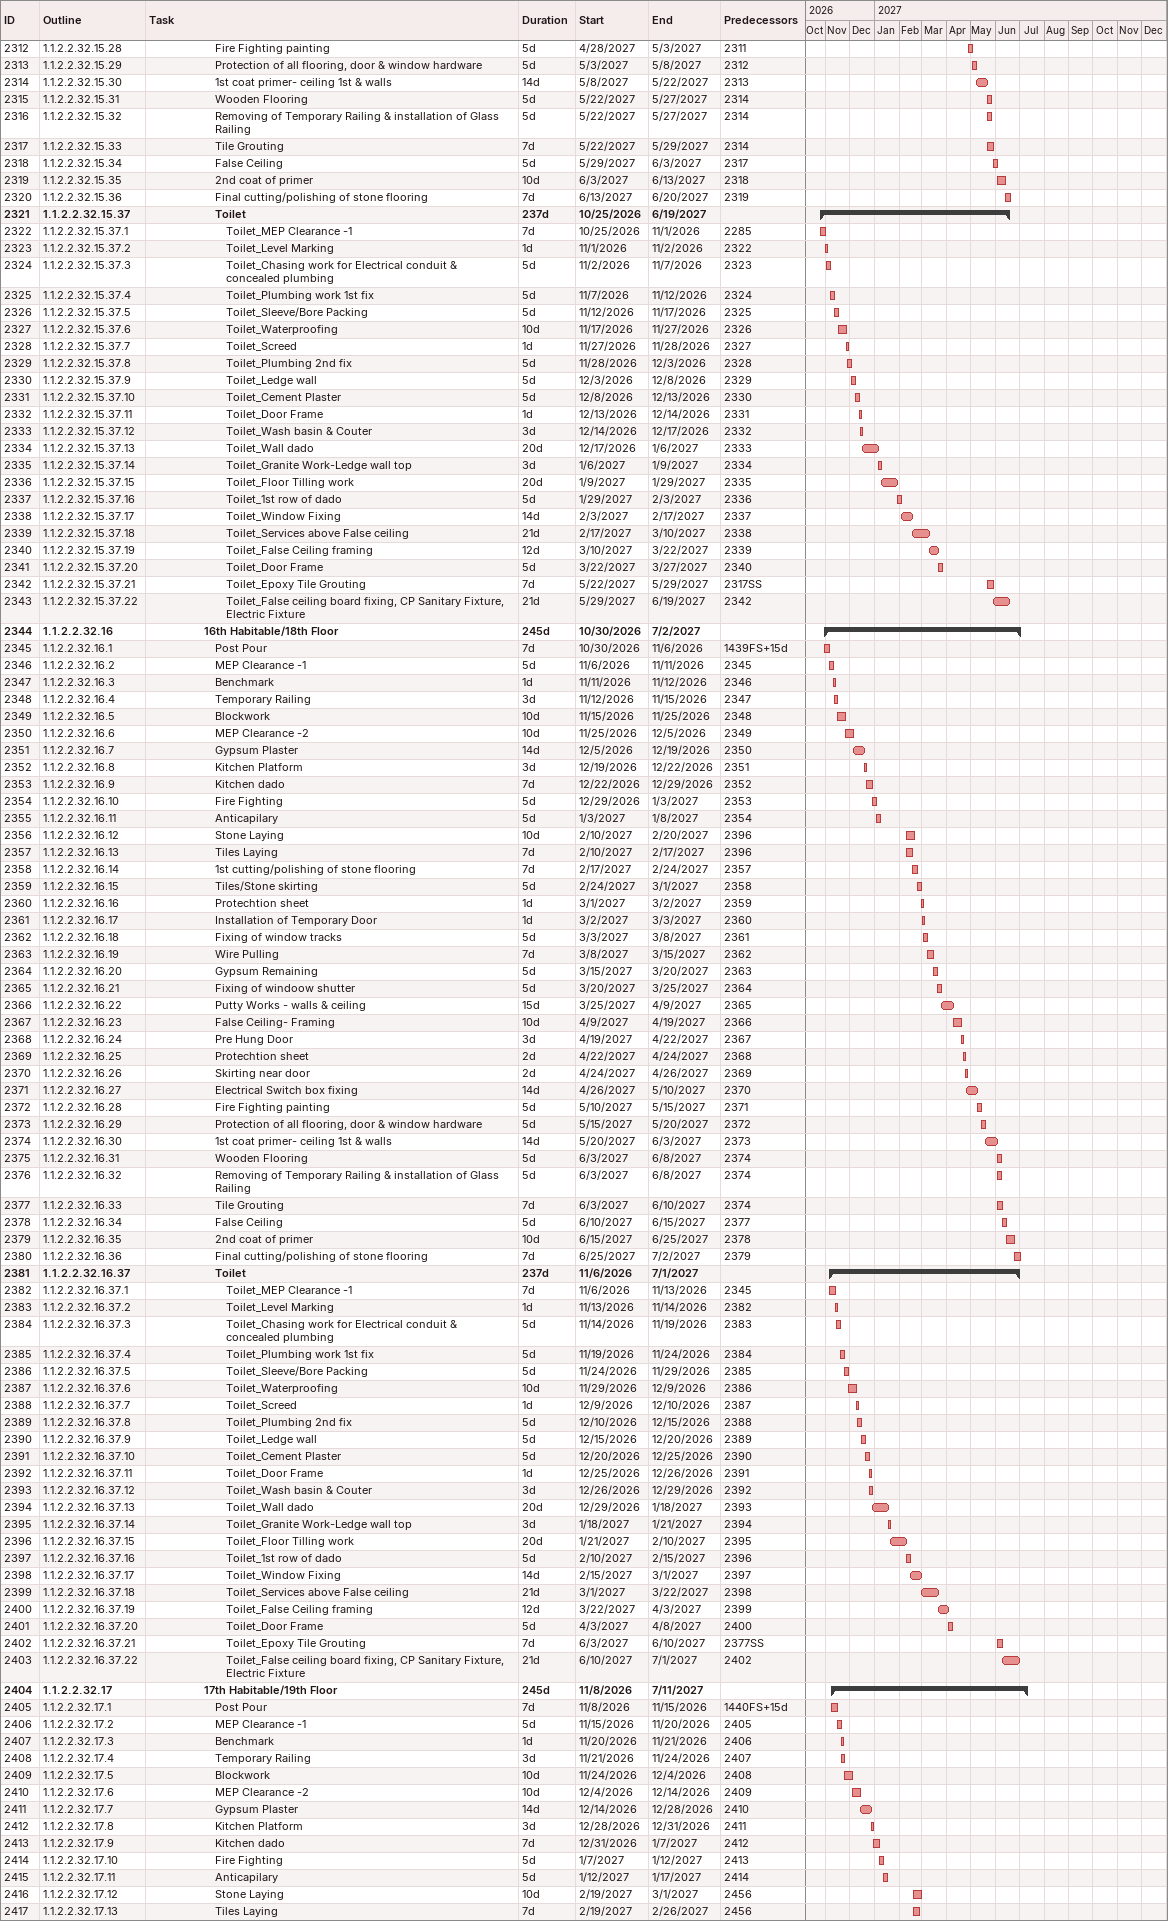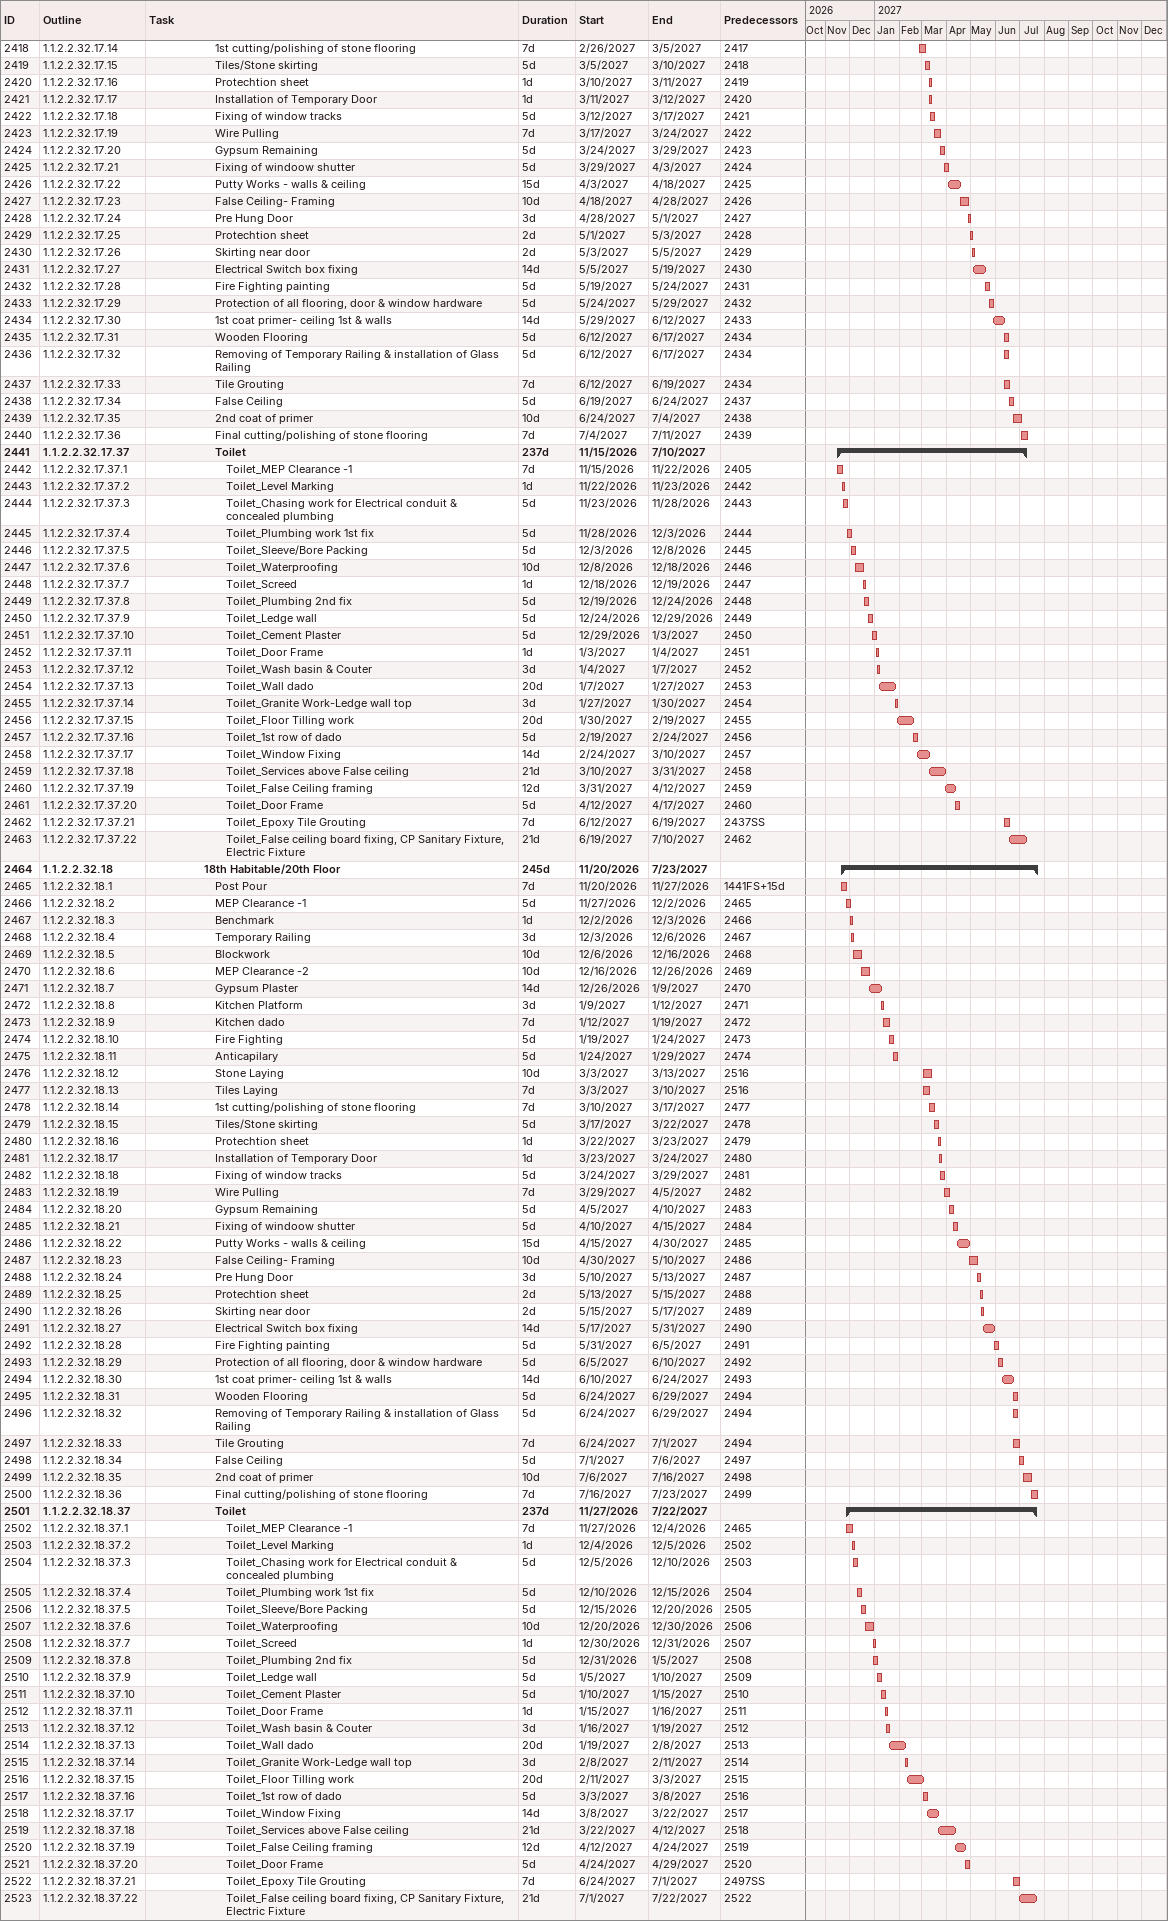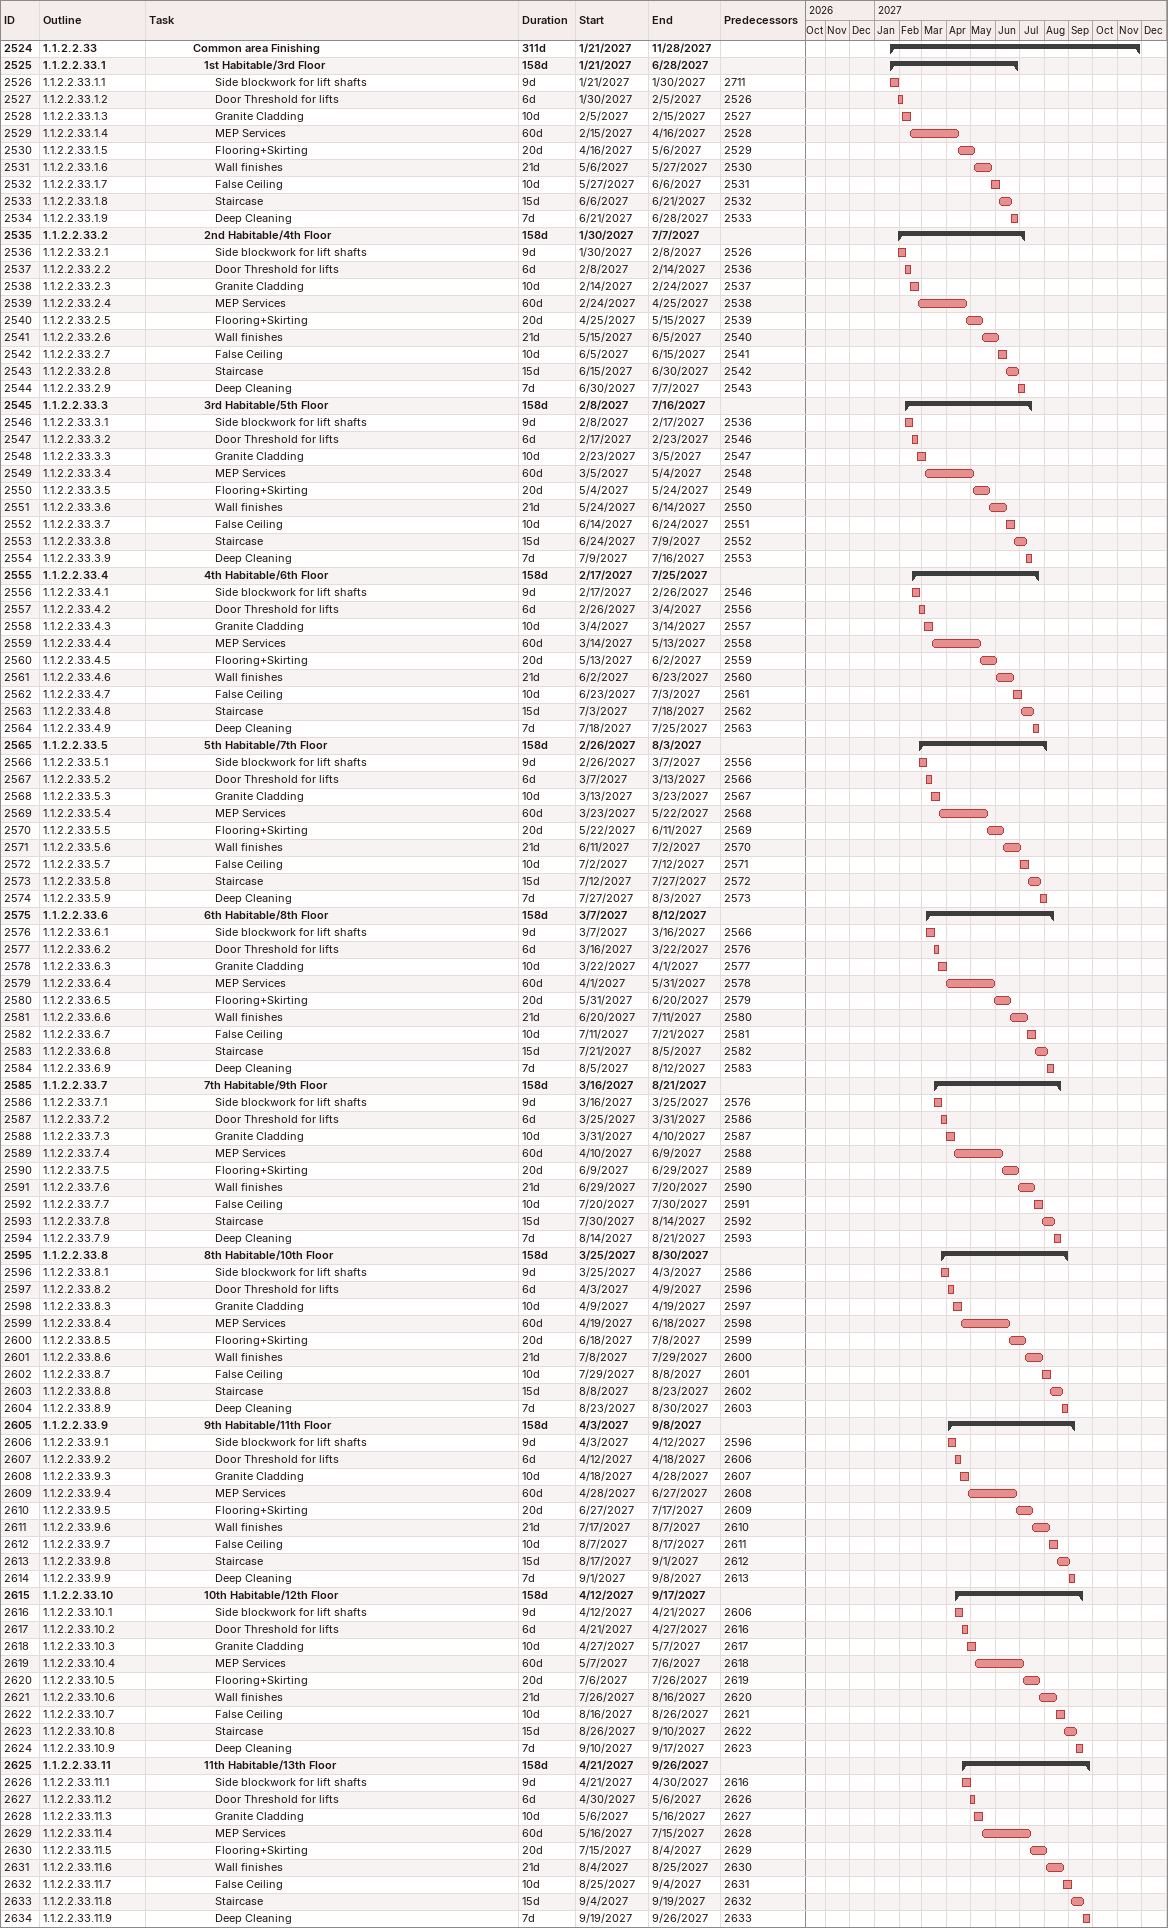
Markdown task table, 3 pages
| ID | WBS | Task | Duration | Start | Finish | Predecessors |
|---|---|---|---|---|---|---|
| 2312 | 1.1.2.2.32.15.28 | Fire Fighting painting | 5d | 2027-04-28 | 2027-05-03 | 2311 |
| 2313 | 1.1.2.2.32.15.29 | Protection of all flooring, door & window hardware | 5d | 2027-05-03 | 2027-05-08 | 2312 |
| 2314 | 1.1.2.2.32.15.30 | 1st coat primer- ceiling 1st & walls | 14d | 2027-05-08 | 2027-05-22 | 2313 |
| 2315 | 1.1.2.2.32.15.31 | Wooden Flooring | 5d | 2027-05-22 | 2027-05-27 | 2314 |
| 2316 | 1.1.2.2.32.15.32 | Removing of Temporary Railing & installation of Glass Railing | 5d | 2027-05-22 | 2027-05-27 | 2314 |
| 2317 | 1.1.2.2.32.15.33 | Tile Grouting | 7d | 2027-05-22 | 2027-05-29 | 2314 |
| 2318 | 1.1.2.2.32.15.34 | False Ceiling | 5d | 2027-05-29 | 2027-06-03 | 2317 |
| 2319 | 1.1.2.2.32.15.35 | 2nd coat of primer | 10d | 2027-06-03 | 2027-06-13 | 2318 |
| 2320 | 1.1.2.2.32.15.36 | Final cutting/polishing of stone flooring | 7d | 2027-06-13 | 2027-06-20 | 2319 |
| 2321 | 1.1.2.2.32.15.37 | **Toilet** | 237d | 2026-10-25 | 2027-06-19 |  |
| 2322 | 1.1.2.2.32.15.37.1 | Toilet_MEP Clearance -1 | 7d | 2026-10-25 | 2026-11-01 | 2285 |
| 2323 | 1.1.2.2.32.15.37.2 | Toilet_Level Marking | 1d | 2026-11-01 | 2026-11-02 | 2322 |
| 2324 | 1.1.2.2.32.15.37.3 | Toilet_Chasing work for Electrical conduit & concealed plumbing | 5d | 2026-11-02 | 2026-11-07 | 2323 |
| 2325 | 1.1.2.2.32.15.37.4 | Toilet_Plumbing work 1st fix | 5d | 2026-11-07 | 2026-11-12 | 2324 |
| 2326 | 1.1.2.2.32.15.37.5 | Toilet_Sleeve/Bore Packing | 5d | 2026-11-12 | 2026-11-17 | 2325 |
| 2327 | 1.1.2.2.32.15.37.6 | Toilet_Waterproofing | 10d | 2026-11-17 | 2026-11-27 | 2326 |
| 2328 | 1.1.2.2.32.15.37.7 | Toilet_Screed | 1d | 2026-11-27 | 2026-11-28 | 2327 |
| 2329 | 1.1.2.2.32.15.37.8 | Toilet_Plumbing 2nd fix | 5d | 2026-11-28 | 2026-12-03 | 2328 |
| 2330 | 1.1.2.2.32.15.37.9 | Toilet_Ledge wall | 5d | 2026-12-03 | 2026-12-08 | 2329 |
| 2331 | 1.1.2.2.32.15.37.10 | Toilet_Cement Plaster | 5d | 2026-12-08 | 2026-12-13 | 2330 |
| 2332 | 1.1.2.2.32.15.37.11 | Toilet_Door Frame | 1d | 2026-12-13 | 2026-12-14 | 2331 |
| 2333 | 1.1.2.2.32.15.37.12 | Toilet_Wash basin & Couter | 3d | 2026-12-14 | 2026-12-17 | 2332 |
| 2334 | 1.1.2.2.32.15.37.13 | Toilet_Wall dado | 20d | 2026-12-17 | 2027-01-06 | 2333 |
| 2335 | 1.1.2.2.32.15.37.14 | Toilet_Granite Work-Ledge wall top | 3d | 2027-01-06 | 2027-01-09 | 2334 |
| 2336 | 1.1.2.2.32.15.37.15 | Toilet_Floor Tilling work | 20d | 2027-01-09 | 2027-01-29 | 2335 |
| 2337 | 1.1.2.2.32.15.37.16 | Toilet_1st row of dado | 5d | 2027-01-29 | 2027-02-03 | 2336 |
| 2338 | 1.1.2.2.32.15.37.17 | Toilet_Window Fixing | 14d | 2027-02-03 | 2027-02-17 | 2337 |
| 2339 | 1.1.2.2.32.15.37.18 | Toilet_Services above False ceiling | 21d | 2027-02-17 | 2027-03-10 | 2338 |
| 2340 | 1.1.2.2.32.15.37.19 | Toilet_False Ceiling framing | 12d | 2027-03-10 | 2027-03-22 | 2339 |
| 2341 | 1.1.2.2.32.15.37.20 | Toilet_Door Frame | 5d | 2027-03-22 | 2027-03-27 | 2340 |
| 2342 | 1.1.2.2.32.15.37.21 | Toilet_Epoxy Tile Grouting | 7d | 2027-05-22 | 2027-05-29 | 2317SS |
| 2343 | 1.1.2.2.32.15.37.22 | Toilet_False ceiling board fixing, CP Sanitary Fixture, Electric Fixture | 21d | 2027-05-29 | 2027-06-19 | 2342 |
| 2344 | 1.1.2.2.32.16 | **16th Habitable/18th Floor** | 245d | 2026-10-30 | 2027-07-02 |  |
| 2345 | 1.1.2.2.32.16.1 | Post Pour | 7d | 2026-10-30 | 2026-11-06 | 1439FS+15d |
| 2346 | 1.1.2.2.32.16.2 | MEP Clearance -1 | 5d | 2026-11-06 | 2026-11-11 | 2345 |
| 2347 | 1.1.2.2.32.16.3 | Benchmark | 1d | 2026-11-11 | 2026-11-12 | 2346 |
| 2348 | 1.1.2.2.32.16.4 | Temporary Railing | 3d | 2026-11-12 | 2026-11-15 | 2347 |
| 2349 | 1.1.2.2.32.16.5 | Blockwork | 10d | 2026-11-15 | 2026-11-25 | 2348 |
| 2350 | 1.1.2.2.32.16.6 | MEP Clearance -2 | 10d | 2026-11-25 | 2026-12-05 | 2349 |
| 2351 | 1.1.2.2.32.16.7 | Gypsum Plaster | 14d | 2026-12-05 | 2026-12-19 | 2350 |
| 2352 | 1.1.2.2.32.16.8 | Kitchen Platform | 3d | 2026-12-19 | 2026-12-22 | 2351 |
| 2353 | 1.1.2.2.32.16.9 | Kitchen dado | 7d | 2026-12-22 | 2026-12-29 | 2352 |
| 2354 | 1.1.2.2.32.16.10 | Fire Fighting | 5d | 2026-12-29 | 2027-01-03 | 2353 |
| 2355 | 1.1.2.2.32.16.11 | Anticapilary | 5d | 2027-01-03 | 2027-01-08 | 2354 |
| 2356 | 1.1.2.2.32.16.12 | Stone Laying | 10d | 2027-02-10 | 2027-02-20 | 2396 |
| 2357 | 1.1.2.2.32.16.13 | Tiles Laying | 7d | 2027-02-10 | 2027-02-17 | 2396 |
| 2358 | 1.1.2.2.32.16.14 | 1st cutting/polishing of stone flooring | 7d | 2027-02-17 | 2027-02-24 | 2357 |
| 2359 | 1.1.2.2.32.16.15 | Tiles/Stone skirting | 5d | 2027-02-24 | 2027-03-01 | 2358 |
| 2360 | 1.1.2.2.32.16.16 | Protechtion sheet | 1d | 2027-03-01 | 2027-03-02 | 2359 |
| 2361 | 1.1.2.2.32.16.17 | Installation of Temporary Door | 1d | 2027-03-02 | 2027-03-03 | 2360 |
| 2362 | 1.1.2.2.32.16.18 | Fixing of window tracks | 5d | 2027-03-03 | 2027-03-08 | 2361 |
| 2363 | 1.1.2.2.32.16.19 | Wire Pulling | 7d | 2027-03-08 | 2027-03-15 | 2362 |
| 2364 | 1.1.2.2.32.16.20 | Gypsum Remaining | 5d | 2027-03-15 | 2027-03-20 | 2363 |
| 2365 | 1.1.2.2.32.16.21 | Fixing of windoow shutter | 5d | 2027-03-20 | 2027-03-25 | 2364 |
| 2366 | 1.1.2.2.32.16.22 | Putty Works - walls & ceiling | 15d | 2027-03-25 | 2027-04-09 | 2365 |
| 2367 | 1.1.2.2.32.16.23 | False Ceiling- Framing | 10d | 2027-04-09 | 2027-04-19 | 2366 |
| 2368 | 1.1.2.2.32.16.24 | Pre Hung Door | 3d | 2027-04-19 | 2027-04-22 | 2367 |
| 2369 | 1.1.2.2.32.16.25 | Protechtion sheet | 2d | 2027-04-22 | 2027-04-24 | 2368 |
| 2370 | 1.1.2.2.32.16.26 | Skirting near door | 2d | 2027-04-24 | 2027-04-26 | 2369 |
| 2371 | 1.1.2.2.32.16.27 | Electrical Switch box fixing | 14d | 2027-04-26 | 2027-05-10 | 2370 |
| 2372 | 1.1.2.2.32.16.28 | Fire Fighting painting | 5d | 2027-05-10 | 2027-05-15 | 2371 |
| 2373 | 1.1.2.2.32.16.29 | Protection of all flooring, door & window hardware | 5d | 2027-05-15 | 2027-05-20 | 2372 |
| 2374 | 1.1.2.2.32.16.30 | 1st coat primer- ceiling 1st & walls | 14d | 2027-05-20 | 2027-06-03 | 2373 |
| 2375 | 1.1.2.2.32.16.31 | Wooden Flooring | 5d | 2027-06-03 | 2027-06-08 | 2374 |
| 2376 | 1.1.2.2.32.16.32 | Removing of Temporary Railing & installation of Glass Railing | 5d | 2027-06-03 | 2027-06-08 | 2374 |
| 2377 | 1.1.2.2.32.16.33 | Tile Grouting | 7d | 2027-06-03 | 2027-06-10 | 2374 |
| 2378 | 1.1.2.2.32.16.34 | False Ceiling | 5d | 2027-06-10 | 2027-06-15 | 2377 |
| 2379 | 1.1.2.2.32.16.35 | 2nd coat of primer | 10d | 2027-06-15 | 2027-06-25 | 2378 |
| 2380 | 1.1.2.2.32.16.36 | Final cutting/polishing of stone flooring | 7d | 2027-06-25 | 2027-07-02 | 2379 |
| 2381 | 1.1.2.2.32.16.37 | **Toilet** | 237d | 2026-11-06 | 2027-07-01 |  |
| 2382 | 1.1.2.2.32.16.37.1 | Toilet_MEP Clearance -1 | 7d | 2026-11-06 | 2026-11-13 | 2345 |
| 2383 | 1.1.2.2.32.16.37.2 | Toilet_Level Marking | 1d | 2026-11-13 | 2026-11-14 | 2382 |
| 2384 | 1.1.2.2.32.16.37.3 | Toilet_Chasing work for Electrical conduit & concealed plumbing | 5d | 2026-11-14 | 2026-11-19 | 2383 |
| 2385 | 1.1.2.2.32.16.37.4 | Toilet_Plumbing work 1st fix | 5d | 2026-11-19 | 2026-11-24 | 2384 |
| 2386 | 1.1.2.2.32.16.37.5 | Toilet_Sleeve/Bore Packing | 5d | 2026-11-24 | 2026-11-29 | 2385 |
| 2387 | 1.1.2.2.32.16.37.6 | Toilet_Waterproofing | 10d | 2026-11-29 | 2026-12-09 | 2386 |
| 2388 | 1.1.2.2.32.16.37.7 | Toilet_Screed | 1d | 2026-12-09 | 2026-12-10 | 2387 |
| 2389 | 1.1.2.2.32.16.37.8 | Toilet_Plumbing 2nd fix | 5d | 2026-12-10 | 2026-12-15 | 2388 |
| 2390 | 1.1.2.2.32.16.37.9 | Toilet_Ledge wall | 5d | 2026-12-15 | 2026-12-20 | 2389 |
| 2391 | 1.1.2.2.32.16.37.10 | Toilet_Cement Plaster | 5d | 2026-12-20 | 2026-12-25 | 2390 |
| 2392 | 1.1.2.2.32.16.37.11 | Toilet_Door Frame | 1d | 2026-12-25 | 2026-12-26 | 2391 |
| 2393 | 1.1.2.2.32.16.37.12 | Toilet_Wash basin & Couter | 3d | 2026-12-26 | 2026-12-29 | 2392 |
| 2394 | 1.1.2.2.32.16.37.13 | Toilet_Wall dado | 20d | 2026-12-29 | 2027-01-18 | 2393 |
| 2395 | 1.1.2.2.32.16.37.14 | Toilet_Granite Work-Ledge wall top | 3d | 2027-01-18 | 2027-01-21 | 2394 |
| 2396 | 1.1.2.2.32.16.37.15 | Toilet_Floor Tilling work | 20d | 2027-01-21 | 2027-02-10 | 2395 |
| 2397 | 1.1.2.2.32.16.37.16 | Toilet_1st row of dado | 5d | 2027-02-10 | 2027-02-15 | 2396 |
| 2398 | 1.1.2.2.32.16.37.17 | Toilet_Window Fixing | 14d | 2027-02-15 | 2027-03-01 | 2397 |
| 2399 | 1.1.2.2.32.16.37.18 | Toilet_Services above False ceiling | 21d | 2027-03-01 | 2027-03-22 | 2398 |
| 2400 | 1.1.2.2.32.16.37.19 | Toilet_False Ceiling framing | 12d | 2027-03-22 | 2027-04-03 | 2399 |
| 2401 | 1.1.2.2.32.16.37.20 | Toilet_Door Frame | 5d | 2027-04-03 | 2027-04-08 | 2400 |
| 2402 | 1.1.2.2.32.16.37.21 | Toilet_Epoxy Tile Grouting | 7d | 2027-06-03 | 2027-06-10 | 2377SS |
| 2403 | 1.1.2.2.32.16.37.22 | Toilet_False ceiling board fixing, CP Sanitary Fixture, Electric Fixture | 21d | 2027-06-10 | 2027-07-01 | 2402 |
| 2404 | 1.1.2.2.32.17 | **17th Habitable/19th Floor** | 245d | 2026-11-08 | 2027-07-11 |  |
| 2405 | 1.1.2.2.32.17.1 | Post Pour | 7d | 2026-11-08 | 2026-11-15 | 1440FS+15d |
| 2406 | 1.1.2.2.32.17.2 | MEP Clearance -1 | 5d | 2026-11-15 | 2026-11-20 | 2405 |
| 2407 | 1.1.2.2.32.17.3 | Benchmark | 1d | 2026-11-20 | 2026-11-21 | 2406 |
| 2408 | 1.1.2.2.32.17.4 | Temporary Railing | 3d | 2026-11-21 | 2026-11-24 | 2407 |
| 2409 | 1.1.2.2.32.17.5 | Blockwork | 10d | 2026-11-24 | 2026-12-04 | 2408 |
| 2410 | 1.1.2.2.32.17.6 | MEP Clearance -2 | 10d | 2026-12-04 | 2026-12-14 | 2409 |
| 2411 | 1.1.2.2.32.17.7 | Gypsum Plaster | 14d | 2026-12-14 | 2026-12-28 | 2410 |
| 2412 | 1.1.2.2.32.17.8 | Kitchen Platform | 3d | 2026-12-28 | 2026-12-31 | 2411 |
| 2413 | 1.1.2.2.32.17.9 | Kitchen dado | 7d | 2026-12-31 | 2027-01-07 | 2412 |
| 2414 | 1.1.2.2.32.17.10 | Fire Fighting | 5d | 2027-01-07 | 2027-01-12 | 2413 |
| 2415 | 1.1.2.2.32.17.11 | Anticapilary | 5d | 2027-01-12 | 2027-01-17 | 2414 |
| 2416 | 1.1.2.2.32.17.12 | Stone Laying | 10d | 2027-02-19 | 2027-03-01 | 2456 |
| 2417 | 1.1.2.2.32.17.13 | Tiles Laying | 7d | 2027-02-19 | 2027-02-26 | 2456 |
| 2418 | 1.1.2.2.32.17.14 | 1st cutting/polishing of stone flooring | 7d | 2027-02-26 | 2027-03-05 | 2417 |
| 2419 | 1.1.2.2.32.17.15 | Tiles/Stone skirting | 5d | 2027-03-05 | 2027-03-10 | 2418 |
| 2420 | 1.1.2.2.32.17.16 | Protechtion sheet | 1d | 2027-03-10 | 2027-03-11 | 2419 |
| 2421 | 1.1.2.2.32.17.17 | Installation of Temporary Door | 1d | 2027-03-11 | 2027-03-12 | 2420 |
| 2422 | 1.1.2.2.32.17.18 | Fixing of window tracks | 5d | 2027-03-12 | 2027-03-17 | 2421 |
| 2423 | 1.1.2.2.32.17.19 | Wire Pulling | 7d | 2027-03-17 | 2027-03-24 | 2422 |
| 2424 | 1.1.2.2.32.17.20 | Gypsum Remaining | 5d | 2027-03-24 | 2027-03-29 | 2423 |
| 2425 | 1.1.2.2.32.17.21 | Fixing of windoow shutter | 5d | 2027-03-29 | 2027-04-03 | 2424 |
| 2426 | 1.1.2.2.32.17.22 | Putty Works - walls & ceiling | 15d | 2027-04-03 | 2027-04-18 | 2425 |
| 2427 | 1.1.2.2.32.17.23 | False Ceiling- Framing | 10d | 2027-04-18 | 2027-04-28 | 2426 |
| 2428 | 1.1.2.2.32.17.24 | Pre Hung Door | 3d | 2027-04-28 | 2027-05-01 | 2427 |
| 2429 | 1.1.2.2.32.17.25 | Protechtion sheet | 2d | 2027-05-01 | 2027-05-03 | 2428 |
| 2430 | 1.1.2.2.32.17.26 | Skirting near door | 2d | 2027-05-03 | 2027-05-05 | 2429 |
| 2431 | 1.1.2.2.32.17.27 | Electrical Switch box fixing | 14d | 2027-05-05 | 2027-05-19 | 2430 |
| 2432 | 1.1.2.2.32.17.28 | Fire Fighting painting | 5d | 2027-05-19 | 2027-05-24 | 2431 |
| 2433 | 1.1.2.2.32.17.29 | Protection of all flooring, door & window hardware | 5d | 2027-05-24 | 2027-05-29 | 2432 |
| 2434 | 1.1.2.2.32.17.30 | 1st coat primer- ceiling 1st & walls | 14d | 2027-05-29 | 2027-06-12 | 2433 |
| 2435 | 1.1.2.2.32.17.31 | Wooden Flooring | 5d | 2027-06-12 | 2027-06-17 | 2434 |
| 2436 | 1.1.2.2.32.17.32 | Removing of Temporary Railing & installation of Glass Railing | 5d | 2027-06-12 | 2027-06-17 | 2434 |
| 2437 | 1.1.2.2.32.17.33 | Tile Grouting | 7d | 2027-06-12 | 2027-06-19 | 2434 |
| 2438 | 1.1.2.2.32.17.34 | False Ceiling | 5d | 2027-06-19 | 2027-06-24 | 2437 |
| 2439 | 1.1.2.2.32.17.35 | 2nd coat of primer | 10d | 2027-06-24 | 2027-07-04 | 2438 |
| 2440 | 1.1.2.2.32.17.36 | Final cutting/polishing of stone flooring | 7d | 2027-07-04 | 2027-07-11 | 2439 |
| 2441 | 1.1.2.2.32.17.37 | **Toilet** | 237d | 2026-11-15 | 2027-07-10 |  |
| 2442 | 1.1.2.2.32.17.37.1 | Toilet_MEP Clearance -1 | 7d | 2026-11-15 | 2026-11-22 | 2405 |
| 2443 | 1.1.2.2.32.17.37.2 | Toilet_Level Marking | 1d | 2026-11-22 | 2026-11-23 | 2442 |
| 2444 | 1.1.2.2.32.17.37.3 | Toilet_Chasing work for Electrical conduit & concealed plumbing | 5d | 2026-11-23 | 2026-11-28 | 2443 |
| 2445 | 1.1.2.2.32.17.37.4 | Toilet_Plumbing work 1st fix | 5d | 2026-11-28 | 2026-12-03 | 2444 |
| 2446 | 1.1.2.2.32.17.37.5 | Toilet_Sleeve/Bore Packing | 5d | 2026-12-03 | 2026-12-08 | 2445 |
| 2447 | 1.1.2.2.32.17.37.6 | Toilet_Waterproofing | 10d | 2026-12-08 | 2026-12-18 | 2446 |
| 2448 | 1.1.2.2.32.17.37.7 | Toilet_Screed | 1d | 2026-12-18 | 2026-12-19 | 2447 |
| 2449 | 1.1.2.2.32.17.37.8 | Toilet_Plumbing 2nd fix | 5d | 2026-12-19 | 2026-12-24 | 2448 |
| 2450 | 1.1.2.2.32.17.37.9 | Toilet_Ledge wall | 5d | 2026-12-24 | 2026-12-29 | 2449 |
| 2451 | 1.1.2.2.32.17.37.10 | Toilet_Cement Plaster | 5d | 2026-12-29 | 2027-01-03 | 2450 |
| 2452 | 1.1.2.2.32.17.37.11 | Toilet_Door Frame | 1d | 2027-01-03 | 2027-01-04 | 2451 |
| 2453 | 1.1.2.2.32.17.37.12 | Toilet_Wash basin & Couter | 3d | 2027-01-04 | 2027-01-07 | 2452 |
| 2454 | 1.1.2.2.32.17.37.13 | Toilet_Wall dado | 20d | 2027-01-07 | 2027-01-27 | 2453 |
| 2455 | 1.1.2.2.32.17.37.14 | Toilet_Granite Work-Ledge wall top | 3d | 2027-01-27 | 2027-01-30 | 2454 |
| 2456 | 1.1.2.2.32.17.37.15 | Toilet_Floor Tilling work | 20d | 2027-01-30 | 2027-02-19 | 2455 |
| 2457 | 1.1.2.2.32.17.37.16 | Toilet_1st row of dado | 5d | 2027-02-19 | 2027-02-24 | 2456 |
| 2458 | 1.1.2.2.32.17.37.17 | Toilet_Window Fixing | 14d | 2027-02-24 | 2027-03-10 | 2457 |
| 2459 | 1.1.2.2.32.17.37.18 | Toilet_Services above False ceiling | 21d | 2027-03-10 | 2027-03-31 | 2458 |
| 2460 | 1.1.2.2.32.17.37.19 | Toilet_False Ceiling framing | 12d | 2027-03-31 | 2027-04-12 | 2459 |
| 2461 | 1.1.2.2.32.17.37.20 | Toilet_Door Frame | 5d | 2027-04-12 | 2027-04-17 | 2460 |
| 2462 | 1.1.2.2.32.17.37.21 | Toilet_Epoxy Tile Grouting | 7d | 2027-06-12 | 2027-06-19 | 2437SS |
| 2463 | 1.1.2.2.32.17.37.22 | Toilet_False ceiling board fixing, CP Sanitary Fixture, Electric Fixture | 21d | 2027-06-19 | 2027-07-10 | 2462 |
| 2464 | 1.1.2.2.32.18 | **18th Habitable/20th Floor** | 245d | 2026-11-20 | 2027-07-23 |  |
| 2465 | 1.1.2.2.32.18.1 | Post Pour | 7d | 2026-11-20 | 2026-11-27 | 1441FS+15d |
| 2466 | 1.1.2.2.32.18.2 | MEP Clearance -1 | 5d | 2026-11-27 | 2026-12-02 | 2465 |
| 2467 | 1.1.2.2.32.18.3 | Benchmark | 1d | 2026-12-02 | 2026-12-03 | 2466 |
| 2468 | 1.1.2.2.32.18.4 | Temporary Railing | 3d | 2026-12-03 | 2026-12-06 | 2467 |
| 2469 | 1.1.2.2.32.18.5 | Blockwork | 10d | 2026-12-06 | 2026-12-16 | 2468 |
| 2470 | 1.1.2.2.32.18.6 | MEP Clearance -2 | 10d | 2026-12-16 | 2026-12-26 | 2469 |
| 2471 | 1.1.2.2.32.18.7 | Gypsum Plaster | 14d | 2026-12-26 | 2027-01-09 | 2470 |
| 2472 | 1.1.2.2.32.18.8 | Kitchen Platform | 3d | 2027-01-09 | 2027-01-12 | 2471 |
| 2473 | 1.1.2.2.32.18.9 | Kitchen dado | 7d | 2027-01-12 | 2027-01-19 | 2472 |
| 2474 | 1.1.2.2.32.18.10 | Fire Fighting | 5d | 2027-01-19 | 2027-01-24 | 2473 |
| 2475 | 1.1.2.2.32.18.11 | Anticapilary | 5d | 2027-01-24 | 2027-01-29 | 2474 |
| 2476 | 1.1.2.2.32.18.12 | Stone Laying | 10d | 2027-03-03 | 2027-03-13 | 2516 |
| 2477 | 1.1.2.2.32.18.13 | Tiles Laying | 7d | 2027-03-03 | 2027-03-10 | 2516 |
| 2478 | 1.1.2.2.32.18.14 | 1st cutting/polishing of stone flooring | 7d | 2027-03-10 | 2027-03-17 | 2477 |
| 2479 | 1.1.2.2.32.18.15 | Tiles/Stone skirting | 5d | 2027-03-17 | 2027-03-22 | 2478 |
| 2480 | 1.1.2.2.32.18.16 | Protechtion sheet | 1d | 2027-03-22 | 2027-03-23 | 2479 |
| 2481 | 1.1.2.2.32.18.17 | Installation of Temporary Door | 1d | 2027-03-23 | 2027-03-24 | 2480 |
| 2482 | 1.1.2.2.32.18.18 | Fixing of window tracks | 5d | 2027-03-24 | 2027-03-29 | 2481 |
| 2483 | 1.1.2.2.32.18.19 | Wire Pulling | 7d | 2027-03-29 | 2027-04-05 | 2482 |
| 2484 | 1.1.2.2.32.18.20 | Gypsum Remaining | 5d | 2027-04-05 | 2027-04-10 | 2483 |
| 2485 | 1.1.2.2.32.18.21 | Fixing of windoow shutter | 5d | 2027-04-10 | 2027-04-15 | 2484 |
| 2486 | 1.1.2.2.32.18.22 | Putty Works - walls & ceiling | 15d | 2027-04-15 | 2027-04-30 | 2485 |
| 2487 | 1.1.2.2.32.18.23 | False Ceiling- Framing | 10d | 2027-04-30 | 2027-05-10 | 2486 |
| 2488 | 1.1.2.2.32.18.24 | Pre Hung Door | 3d | 2027-05-10 | 2027-05-13 | 2487 |
| 2489 | 1.1.2.2.32.18.25 | Protechtion sheet | 2d | 2027-05-13 | 2027-05-15 | 2488 |
| 2490 | 1.1.2.2.32.18.26 | Skirting near door | 2d | 2027-05-15 | 2027-05-17 | 2489 |
| 2491 | 1.1.2.2.32.18.27 | Electrical Switch box fixing | 14d | 2027-05-17 | 2027-05-31 | 2490 |
| 2492 | 1.1.2.2.32.18.28 | Fire Fighting painting | 5d | 2027-05-31 | 2027-06-05 | 2491 |
| 2493 | 1.1.2.2.32.18.29 | Protection of all flooring, door & window hardware | 5d | 2027-06-05 | 2027-06-10 | 2492 |
| 2494 | 1.1.2.2.32.18.30 | 1st coat primer- ceiling 1st & walls | 14d | 2027-06-10 | 2027-06-24 | 2493 |
| 2495 | 1.1.2.2.32.18.31 | Wooden Flooring | 5d | 2027-06-24 | 2027-06-29 | 2494 |
| 2496 | 1.1.2.2.32.18.32 | Removing of Temporary Railing & installation of Glass Railing | 5d | 2027-06-24 | 2027-06-29 | 2494 |
| 2497 | 1.1.2.2.32.18.33 | Tile Grouting | 7d | 2027-06-24 | 2027-07-01 | 2494 |
| 2498 | 1.1.2.2.32.18.34 | False Ceiling | 5d | 2027-07-01 | 2027-07-06 | 2497 |
| 2499 | 1.1.2.2.32.18.35 | 2nd coat of primer | 10d | 2027-07-06 | 2027-07-16 | 2498 |
| 2500 | 1.1.2.2.32.18.36 | Final cutting/polishing of stone flooring | 7d | 2027-07-16 | 2027-07-23 | 2499 |
| 2501 | 1.1.2.2.32.18.37 | **Toilet** | 237d | 2026-11-27 | 2027-07-22 |  |
| 2502 | 1.1.2.2.32.18.37.1 | Toilet_MEP Clearance -1 | 7d | 2026-11-27 | 2026-12-04 | 2465 |
| 2503 | 1.1.2.2.32.18.37.2 | Toilet_Level Marking | 1d | 2026-12-04 | 2026-12-05 | 2502 |
| 2504 | 1.1.2.2.32.18.37.3 | Toilet_Chasing work for Electrical conduit & concealed plumbing | 5d | 2026-12-05 | 2026-12-10 | 2503 |
| 2505 | 1.1.2.2.32.18.37.4 | Toilet_Plumbing work 1st fix | 5d | 2026-12-10 | 2026-12-15 | 2504 |
| 2506 | 1.1.2.2.32.18.37.5 | Toilet_Sleeve/Bore Packing | 5d | 2026-12-15 | 2026-12-20 | 2505 |
| 2507 | 1.1.2.2.32.18.37.6 | Toilet_Waterproofing | 10d | 2026-12-20 | 2026-12-30 | 2506 |
| 2508 | 1.1.2.2.32.18.37.7 | Toilet_Screed | 1d | 2026-12-30 | 2026-12-31 | 2507 |
| 2509 | 1.1.2.2.32.18.37.8 | Toilet_Plumbing 2nd fix | 5d | 2026-12-31 | 2027-01-05 | 2508 |
| 2510 | 1.1.2.2.32.18.37.9 | Toilet_Ledge wall | 5d | 2027-01-05 | 2027-01-10 | 2509 |
| 2511 | 1.1.2.2.32.18.37.10 | Toilet_Cement Plaster | 5d | 2027-01-10 | 2027-01-15 | 2510 |
| 2512 | 1.1.2.2.32.18.37.11 | Toilet_Door Frame | 1d | 2027-01-15 | 2027-01-16 | 2511 |
| 2513 | 1.1.2.2.32.18.37.12 | Toilet_Wash basin & Couter | 3d | 2027-01-16 | 2027-01-19 | 2512 |
| 2514 | 1.1.2.2.32.18.37.13 | Toilet_Wall dado | 20d | 2027-01-19 | 2027-02-08 | 2513 |
| 2515 | 1.1.2.2.32.18.37.14 | Toilet_Granite Work-Ledge wall top | 3d | 2027-02-08 | 2027-02-11 | 2514 |
| 2516 | 1.1.2.2.32.18.37.15 | Toilet_Floor Tilling work | 20d | 2027-02-11 | 2027-03-03 | 2515 |
| 2517 | 1.1.2.2.32.18.37.16 | Toilet_1st row of dado | 5d | 2027-03-03 | 2027-03-08 | 2516 |
| 2518 | 1.1.2.2.32.18.37.17 | Toilet_Window Fixing | 14d | 2027-03-08 | 2027-03-22 | 2517 |
| 2519 | 1.1.2.2.32.18.37.18 | Toilet_Services above False ceiling | 21d | 2027-03-22 | 2027-04-12 | 2518 |
| 2520 | 1.1.2.2.32.18.37.19 | Toilet_False Ceiling framing | 12d | 2027-04-12 | 2027-04-24 | 2519 |
| 2521 | 1.1.2.2.32.18.37.20 | Toilet_Door Frame | 5d | 2027-04-24 | 2027-04-29 | 2520 |
| 2522 | 1.1.2.2.32.18.37.21 | Toilet_Epoxy Tile Grouting | 7d | 2027-06-24 | 2027-07-01 | 2497SS |
| 2523 | 1.1.2.2.32.18.37.22 | Toilet_False ceiling board fixing, CP Sanitary Fixture, Electric Fixture | 21d | 2027-07-01 | 2027-07-22 | 2522 |
| 2524 | 1.1.2.2.33 | **Common area Finishing** | 311d | 2027-01-21 | 2027-11-28 |  |
| 2525 | 1.1.2.2.33.1 | **1st Habitable/3rd Floor** | 158d | 2027-01-21 | 2027-06-28 |  |
| 2526 | 1.1.2.2.33.1.1 | Side blockwork for lift shafts | 9d | 2027-01-21 | 2027-01-30 | 2711 |
| 2527 | 1.1.2.2.33.1.2 | Door Threshold for lifts | 6d | 2027-01-30 | 2027-02-05 | 2526 |
| 2528 | 1.1.2.2.33.1.3 | Granite Cladding | 10d | 2027-02-05 | 2027-02-15 | 2527 |
| 2529 | 1.1.2.2.33.1.4 | MEP Services | 60d | 2027-02-15 | 2027-04-16 | 2528 |
| 2530 | 1.1.2.2.33.1.5 | Flooring+Skirting | 20d | 2027-04-16 | 2027-05-06 | 2529 |
| 2531 | 1.1.2.2.33.1.6 | Wall finishes | 21d | 2027-05-06 | 2027-05-27 | 2530 |
| 2532 | 1.1.2.2.33.1.7 | False Ceiling | 10d | 2027-05-27 | 2027-06-06 | 2531 |
| 2533 | 1.1.2.2.33.1.8 | Staircase | 15d | 2027-06-06 | 2027-06-21 | 2532 |
| 2534 | 1.1.2.2.33.1.9 | Deep Cleaning | 7d | 2027-06-21 | 2027-06-28 | 2533 |
| 2535 | 1.1.2.2.33.2 | **2nd Habitable/4th Floor** | 158d | 2027-01-30 | 2027-07-07 |  |
| 2536 | 1.1.2.2.33.2.1 | Side blockwork for lift shafts | 9d | 2027-01-30 | 2027-02-08 | 2526 |
| 2537 | 1.1.2.2.33.2.2 | Door Threshold for lifts | 6d | 2027-02-08 | 2027-02-14 | 2536 |
| 2538 | 1.1.2.2.33.2.3 | Granite Cladding | 10d | 2027-02-14 | 2027-02-24 | 2537 |
| 2539 | 1.1.2.2.33.2.4 | MEP Services | 60d | 2027-02-24 | 2027-04-25 | 2538 |
| 2540 | 1.1.2.2.33.2.5 | Flooring+Skirting | 20d | 2027-04-25 | 2027-05-15 | 2539 |
| 2541 | 1.1.2.2.33.2.6 | Wall finishes | 21d | 2027-05-15 | 2027-06-05 | 2540 |
| 2542 | 1.1.2.2.33.2.7 | False Ceiling | 10d | 2027-06-05 | 2027-06-15 | 2541 |
| 2543 | 1.1.2.2.33.2.8 | Staircase | 15d | 2027-06-15 | 2027-06-30 | 2542 |
| 2544 | 1.1.2.2.33.2.9 | Deep Cleaning | 7d | 2027-06-30 | 2027-07-07 | 2543 |
| 2545 | 1.1.2.2.33.3 | **3rd Habitable/5th Floor** | 158d | 2027-02-08 | 2027-07-16 |  |
| 2546 | 1.1.2.2.33.3.1 | Side blockwork for lift shafts | 9d | 2027-02-08 | 2027-02-17 | 2536 |
| 2547 | 1.1.2.2.33.3.2 | Door Threshold for lifts | 6d | 2027-02-17 | 2027-02-23 | 2546 |
| 2548 | 1.1.2.2.33.3.3 | Granite Cladding | 10d | 2027-02-23 | 2027-03-05 | 2547 |
| 2549 | 1.1.2.2.33.3.4 | MEP Services | 60d | 2027-03-05 | 2027-05-04 | 2548 |
| 2550 | 1.1.2.2.33.3.5 | Flooring+Skirting | 20d | 2027-05-04 | 2027-05-24 | 2549 |
| 2551 | 1.1.2.2.33.3.6 | Wall finishes | 21d | 2027-05-24 | 2027-06-14 | 2550 |
| 2552 | 1.1.2.2.33.3.7 | False Ceiling | 10d | 2027-06-14 | 2027-06-24 | 2551 |
| 2553 | 1.1.2.2.33.3.8 | Staircase | 15d | 2027-06-24 | 2027-07-09 | 2552 |
| 2554 | 1.1.2.2.33.3.9 | Deep Cleaning | 7d | 2027-07-09 | 2027-07-16 | 2553 |
| 2555 | 1.1.2.2.33.4 | **4th Habitable/6th Floor** | 158d | 2027-02-17 | 2027-07-25 |  |
| 2556 | 1.1.2.2.33.4.1 | Side blockwork for lift shafts | 9d | 2027-02-17 | 2027-02-26 | 2546 |
| 2557 | 1.1.2.2.33.4.2 | Door Threshold for lifts | 6d | 2027-02-26 | 2027-03-04 | 2556 |
| 2558 | 1.1.2.2.33.4.3 | Granite Cladding | 10d | 2027-03-04 | 2027-03-14 | 2557 |
| 2559 | 1.1.2.2.33.4.4 | MEP Services | 60d | 2027-03-14 | 2027-05-13 | 2558 |
| 2560 | 1.1.2.2.33.4.5 | Flooring+Skirting | 20d | 2027-05-13 | 2027-06-02 | 2559 |
| 2561 | 1.1.2.2.33.4.6 | Wall finishes | 21d | 2027-06-02 | 2027-06-23 | 2560 |
| 2562 | 1.1.2.2.33.4.7 | False Ceiling | 10d | 2027-06-23 | 2027-07-03 | 2561 |
| 2563 | 1.1.2.2.33.4.8 | Staircase | 15d | 2027-07-03 | 2027-07-18 | 2562 |
| 2564 | 1.1.2.2.33.4.9 | Deep Cleaning | 7d | 2027-07-18 | 2027-07-25 | 2563 |
| 2565 | 1.1.2.2.33.5 | **5th Habitable/7th Floor** | 158d | 2027-02-26 | 2027-08-03 |  |
| 2566 | 1.1.2.2.33.5.1 | Side blockwork for lift shafts | 9d | 2027-02-26 | 2027-03-07 | 2556 |
| 2567 | 1.1.2.2.33.5.2 | Door Threshold for lifts | 6d | 2027-03-07 | 2027-03-13 | 2566 |
| 2568 | 1.1.2.2.33.5.3 | Granite Cladding | 10d | 2027-03-13 | 2027-03-23 | 2567 |
| 2569 | 1.1.2.2.33.5.4 | MEP Services | 60d | 2027-03-23 | 2027-05-22 | 2568 |
| 2570 | 1.1.2.2.33.5.5 | Flooring+Skirting | 20d | 2027-05-22 | 2027-06-11 | 2569 |
| 2571 | 1.1.2.2.33.5.6 | Wall finishes | 21d | 2027-06-11 | 2027-07-02 | 2570 |
| 2572 | 1.1.2.2.33.5.7 | False Ceiling | 10d | 2027-07-02 | 2027-07-12 | 2571 |
| 2573 | 1.1.2.2.33.5.8 | Staircase | 15d | 2027-07-12 | 2027-07-27 | 2572 |
| 2574 | 1.1.2.2.33.5.9 | Deep Cleaning | 7d | 2027-07-27 | 2027-08-03 | 2573 |
| 2575 | 1.1.2.2.33.6 | **6th Habitable/8th Floor** | 158d | 2027-03-07 | 2027-08-12 |  |
| 2576 | 1.1.2.2.33.6.1 | Side blockwork for lift shafts | 9d | 2027-03-07 | 2027-03-16 | 2566 |
| 2577 | 1.1.2.2.33.6.2 | Door Threshold for lifts | 6d | 2027-03-16 | 2027-03-22 | 2576 |
| 2578 | 1.1.2.2.33.6.3 | Granite Cladding | 10d | 2027-03-22 | 2027-04-01 | 2577 |
| 2579 | 1.1.2.2.33.6.4 | MEP Services | 60d | 2027-04-01 | 2027-05-31 | 2578 |
| 2580 | 1.1.2.2.33.6.5 | Flooring+Skirting | 20d | 2027-05-31 | 2027-06-20 | 2579 |
| 2581 | 1.1.2.2.33.6.6 | Wall finishes | 21d | 2027-06-20 | 2027-07-11 | 2580 |
| 2582 | 1.1.2.2.33.6.7 | False Ceiling | 10d | 2027-07-11 | 2027-07-21 | 2581 |
| 2583 | 1.1.2.2.33.6.8 | Staircase | 15d | 2027-07-21 | 2027-08-05 | 2582 |
| 2584 | 1.1.2.2.33.6.9 | Deep Cleaning | 7d | 2027-08-05 | 2027-08-12 | 2583 |
| 2585 | 1.1.2.2.33.7 | **7th Habitable/9th Floor** | 158d | 2027-03-16 | 2027-08-21 |  |
| 2586 | 1.1.2.2.33.7.1 | Side blockwork for lift shafts | 9d | 2027-03-16 | 2027-03-25 | 2576 |
| 2587 | 1.1.2.2.33.7.2 | Door Threshold for lifts | 6d | 2027-03-25 | 2027-03-31 | 2586 |
| 2588 | 1.1.2.2.33.7.3 | Granite Cladding | 10d | 2027-03-31 | 2027-04-10 | 2587 |
| 2589 | 1.1.2.2.33.7.4 | MEP Services | 60d | 2027-04-10 | 2027-06-09 | 2588 |
| 2590 | 1.1.2.2.33.7.5 | Flooring+Skirting | 20d | 2027-06-09 | 2027-06-29 | 2589 |
| 2591 | 1.1.2.2.33.7.6 | Wall finishes | 21d | 2027-06-29 | 2027-07-20 | 2590 |
| 2592 | 1.1.2.2.33.7.7 | False Ceiling | 10d | 2027-07-20 | 2027-07-30 | 2591 |
| 2593 | 1.1.2.2.33.7.8 | Staircase | 15d | 2027-07-30 | 2027-08-14 | 2592 |
| 2594 | 1.1.2.2.33.7.9 | Deep Cleaning | 7d | 2027-08-14 | 2027-08-21 | 2593 |
| 2595 | 1.1.2.2.33.8 | **8th Habitable/10th Floor** | 158d | 2027-03-25 | 2027-08-30 |  |
| 2596 | 1.1.2.2.33.8.1 | Side blockwork for lift shafts | 9d | 2027-03-25 | 2027-04-03 | 2586 |
| 2597 | 1.1.2.2.33.8.2 | Door Threshold for lifts | 6d | 2027-04-03 | 2027-04-09 | 2596 |
| 2598 | 1.1.2.2.33.8.3 | Granite Cladding | 10d | 2027-04-09 | 2027-04-19 | 2597 |
| 2599 | 1.1.2.2.33.8.4 | MEP Services | 60d | 2027-04-19 | 2027-06-18 | 2598 |
| 2600 | 1.1.2.2.33.8.5 | Flooring+Skirting | 20d | 2027-06-18 | 2027-07-08 | 2599 |
| 2601 | 1.1.2.2.33.8.6 | Wall finishes | 21d | 2027-07-08 | 2027-07-29 | 2600 |
| 2602 | 1.1.2.2.33.8.7 | False Ceiling | 10d | 2027-07-29 | 2027-08-08 | 2601 |
| 2603 | 1.1.2.2.33.8.8 | Staircase | 15d | 2027-08-08 | 2027-08-23 | 2602 |
| 2604 | 1.1.2.2.33.8.9 | Deep Cleaning | 7d | 2027-08-23 | 2027-08-30 | 2603 |
| 2605 | 1.1.2.2.33.9 | **9th Habitable/11th Floor** | 158d | 2027-04-03 | 2027-09-08 |  |
| 2606 | 1.1.2.2.33.9.1 | Side blockwork for lift shafts | 9d | 2027-04-03 | 2027-04-12 | 2596 |
| 2607 | 1.1.2.2.33.9.2 | Door Threshold for lifts | 6d | 2027-04-12 | 2027-04-18 | 2606 |
| 2608 | 1.1.2.2.33.9.3 | Granite Cladding | 10d | 2027-04-18 | 2027-04-28 | 2607 |
| 2609 | 1.1.2.2.33.9.4 | MEP Services | 60d | 2027-04-28 | 2027-06-27 | 2608 |
| 2610 | 1.1.2.2.33.9.5 | Flooring+Skirting | 20d | 2027-06-27 | 2027-07-17 | 2609 |
| 2611 | 1.1.2.2.33.9.6 | Wall finishes | 21d | 2027-07-17 | 2027-08-07 | 2610 |
| 2612 | 1.1.2.2.33.9.7 | False Ceiling | 10d | 2027-08-07 | 2027-08-17 | 2611 |
| 2613 | 1.1.2.2.33.9.8 | Staircase | 15d | 2027-08-17 | 2027-09-01 | 2612 |
| 2614 | 1.1.2.2.33.9.9 | Deep Cleaning | 7d | 2027-09-01 | 2027-09-08 | 2613 |
| 2615 | 1.1.2.2.33.10 | **10th Habitable/12th Floor** | 158d | 2027-04-12 | 2027-09-17 |  |
| 2616 | 1.1.2.2.33.10.1 | Side blockwork for lift shafts | 9d | 2027-04-12 | 2027-04-21 | 2606 |
| 2617 | 1.1.2.2.33.10.2 | Door Threshold for lifts | 6d | 2027-04-21 | 2027-04-27 | 2616 |
| 2618 | 1.1.2.2.33.10.3 | Granite Cladding | 10d | 2027-04-27 | 2027-05-07 | 2617 |
| 2619 | 1.1.2.2.33.10.4 | MEP Services | 60d | 2027-05-07 | 2027-07-06 | 2618 |
| 2620 | 1.1.2.2.33.10.5 | Flooring+Skirting | 20d | 2027-07-06 | 2027-07-26 | 2619 |
| 2621 | 1.1.2.2.33.10.6 | Wall finishes | 21d | 2027-07-26 | 2027-08-16 | 2620 |
| 2622 | 1.1.2.2.33.10.7 | False Ceiling | 10d | 2027-08-16 | 2027-08-26 | 2621 |
| 2623 | 1.1.2.2.33.10.8 | Staircase | 15d | 2027-08-26 | 2027-09-10 | 2622 |
| 2624 | 1.1.2.2.33.10.9 | Deep Cleaning | 7d | 2027-09-10 | 2027-09-17 | 2623 |
| 2625 | 1.1.2.2.33.11 | **11th Habitable/13th Floor** | 158d | 2027-04-21 | 2027-09-26 |  |
| 2626 | 1.1.2.2.33.11.1 | Side blockwork for lift shafts | 9d | 2027-04-21 | 2027-04-30 | 2616 |
| 2627 | 1.1.2.2.33.11.2 | Door Threshold for lifts | 6d | 2027-04-30 | 2027-05-06 | 2626 |
| 2628 | 1.1.2.2.33.11.3 | Granite Cladding | 10d | 2027-05-06 | 2027-05-16 | 2627 |
| 2629 | 1.1.2.2.33.11.4 | MEP Services | 60d | 2027-05-16 | 2027-07-15 | 2628 |
| 2630 | 1.1.2.2.33.11.5 | Flooring+Skirting | 20d | 2027-07-15 | 2027-08-04 | 2629 |
| 2631 | 1.1.2.2.33.11.6 | Wall finishes | 21d | 2027-08-04 | 2027-08-25 | 2630 |
| 2632 | 1.1.2.2.33.11.7 | False Ceiling | 10d | 2027-08-25 | 2027-09-04 | 2631 |
| 2633 | 1.1.2.2.33.11.8 | Staircase | 15d | 2027-09-04 | 2027-09-19 | 2632 |
| 2634 | 1.1.2.2.33.11.9 | Deep Cleaning | 7d | 2027-09-19 | 2027-09-26 | 2633 |
